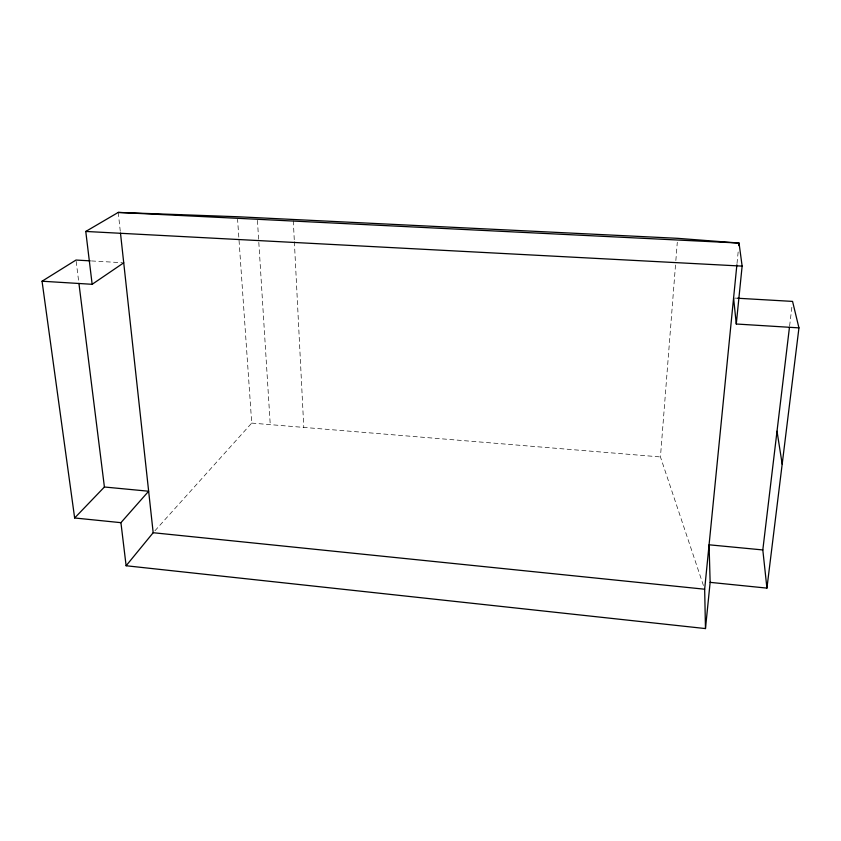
<?xml version="1.0" encoding="UTF-8"?>
<svg xmlns="http://www.w3.org/2000/svg" width="841" height="841" viewBox="0 0 841 841"><rect width="100%" height="100%" fill="white"/><g stroke="black" fill="none" stroke-linecap="round" stroke-linejoin="round"><path stroke-width="0.63" stroke-dasharray="4.21 3.15" d="M703.423 585.504L660.448 456.936L675.754 261.898M675.849 260.584L677.289 242.261M737.01 263.496L738.282 250.713M789.604 326.077L791.938 306.597M154.923 530.787L251.722 423.097L237.583 219.354M91.48 260.941L122.439 262.728M734.897 298.082L737.515 298.229M251.722 423.097L660.448 456.936M76.163 261.351L78.76 282.103M118.234 212.426L120.347 231.801M257.43 220.331L270.245 424.621M293.299 220.784L294.297 240.4M294.361 241.703L303.79 427.407"/><path stroke-width="1.26" d="M120.925 522.671L74.649 517.982L104.41 487.002L148.647 491.228L120.925 522.671L126.118 565.751L705.473 628.574L704.663 589.215L736.884 264.778M738.787 245.604L739.039 243.049L677.594 238.329L237.404 216.736L118.234 212.426L85.771 231.454L92.153 284.3L42.05 281.22L74.649 517.982M705.473 628.574L710.14 582.361L709.079 544.8L762.808 549.94L766.929 588.111L710.14 582.361M766.929 588.111L798.95 327.874L736.274 324.006L742.13 266.113L739.039 243.049L118.234 212.426M762.808 549.94L789.447 327.37M126.118 565.751L153.178 532.721L120.484 233.094M92.153 284.3L123.732 262.802M42.05 281.22L76.005 260.048L90.187 260.868M85.771 231.454L742.13 266.113M737.515 298.229L792.558 301.404L798.95 327.874M153.178 532.721L704.663 589.215M777.021 431.223L782.183 464.148M78.928 283.396L104.41 487.002M733.583 297.998L736.274 324.006"/></g></svg>
